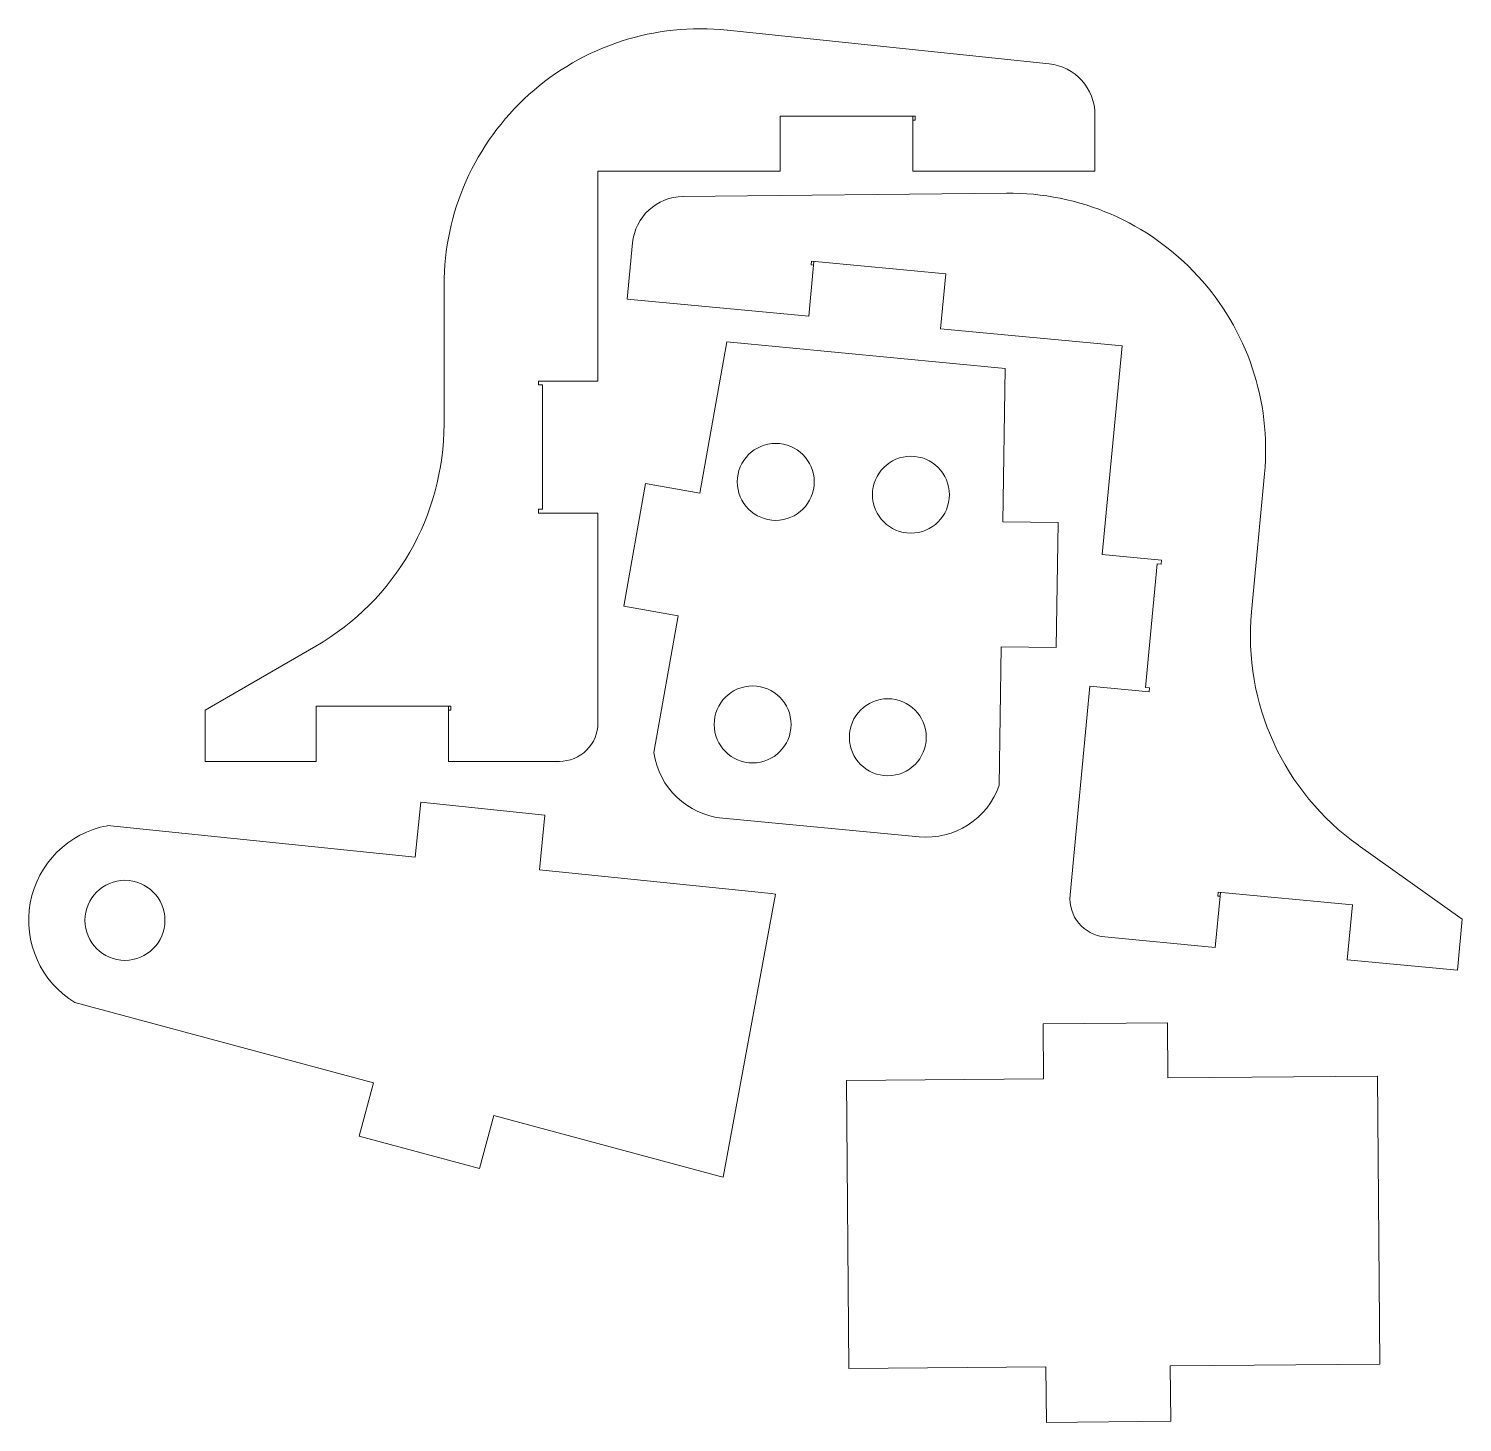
# Model space of a CAD drawing. Header units: millimetres. Extents: x 50 to 162, y 48 to 157.
import ezdxf

# ---------------------------------------------------------------- set-up
doc = ezdxf.new("R2010")
doc.units = ezdxf.units.MM

msp = doc.modelspace()

# ---------------------------------------------------------------- linework, layer by layer
at = {"color": 7, "linetype": 'Continuous', "lineweight": 15}
for p, q in [((129.86, 154.29), (104.78, 156.92)), ((108.9, 150.21), (119.41, 150.21)), ((108.9, 145.91), (108.9, 150.21)), ((119.23, 149.91), (119.23, 150.21)), ((119.23, 145.91), (119.23, 149.91)), ((119.23, 149.91), (119.41, 149.91)), ((119.41, 149.91), (119.41, 150.21)), ((133.44, 145.91), (133.44, 150.31)), ((94.69, 145.91), (108.9, 145.91)), ((94.69, 145.91), (94.69, 129.56)), ((119.23, 145.91), (133.44, 145.91)), ((101.32, 143.95), (126.55, 144.21)), ((96.97, 135.95), (97.38, 140.33)), ((111.35, 138.91), (111.32, 138.61)), ((111.32, 138.61), (111.49, 138.6)), ((111.35, 138.91), (121.81, 137.92)), ((111.49, 138.6), (111.52, 138.89)), ((111.12, 134.61), (111.49, 138.6)), ((121.4, 133.64), (121.81, 137.92)), ((82.69, 137.03), (82.69, 126.21)), ((96.97, 135.95), (111.12, 134.61)), ((121.4, 133.64), (135.55, 132.31)), ((104.73, 132.62), (102.64, 120.83)), ((104.73, 132.62), (126.43, 130.55)), ((134.01, 116.03), (135.55, 132.31)), ((126.26, 118.58), (126.43, 130.55)), ((94.69, 129.56), (90.05, 129.56)), ((90.05, 129.56), (90.05, 129.26)), ((90.37, 129.26), (90.05, 129.26)), ((90.37, 119.56), (90.37, 129.26)), ((146.66, 122.33), (145.65, 111.56)), ((96.7, 112), (98.4, 121.58)), ((98.4, 121.58), (102.64, 120.83)), ((90.05, 119.56), (90.37, 119.56)), ((90.05, 119.56), (90.05, 119.26)), ((90.05, 119.26), (94.69, 119.26)), ((94.69, 119.26), (94.69, 102.91)), ((130.56, 118.52), (126.26, 118.58)), ((130.56, 118.52), (130.42, 108.79)), ((134.01, 116.03), (138.63, 115.59)), ((138.28, 115.32), (137.37, 105.67)), ((138.28, 115.32), (138.6, 115.29)), ((138.63, 115.59), (138.6, 115.29)), ((100.94, 111.25), (96.7, 112)), ((100.94, 111.25), (99.05, 100.6)), ((72.69, 108.89), (64.07, 103.91)), ((125.97, 98.04), (126.12, 108.85)), ((126.12, 108.85), (130.42, 108.79)), ((131.51, 89.5), (133.05, 105.77)), ((137.66, 105.34), (133.05, 105.77)), ((137.69, 105.64), (137.37, 105.67)), ((137.69, 105.64), (137.66, 105.34)), ((72.71, 104.21), (83.22, 104.21)), ((72.71, 99.91), (72.71, 104.21)), ((83.04, 103.91), (83.04, 104.21)), ((83.22, 103.91), (83.22, 104.21)), ((64.07, 99.91), (64.07, 103.91)), ((83.04, 99.91), (83.04, 103.91)), ((83.04, 103.91), (83.22, 103.91)), ((64.07, 99.91), (72.71, 99.91)), ((83.04, 99.91), (91.68, 99.91)), ((80.87, 96.72), (80.44, 92.44)), ((80.87, 96.72), (90.55, 95.73)), ((90.12, 91.45), (90.55, 95.73)), ((119.73, 94.02), (104.42, 95.48)), ((80.44, 92.44), (56.45, 94.9)), ((153.97, 93.37), (162.08, 87.61)), ((108.2, 89.6), (90.12, 91.45)), ((108.52, 89.57), (104.45, 67.5)), ((108.2, 89.6), (108.52, 89.57)), ((143.05, 89.71), (143.02, 89.41)), ((143.05, 89.71), (153.51, 88.72)), ((143.2, 89.4), (143.22, 89.69)), ((142.82, 85.41), (143.2, 89.4)), ((143.02, 89.41), (143.2, 89.4)), ((153.11, 84.44), (153.51, 88.72)), ((162.08, 87.61), (161.71, 83.63)), ((134.22, 86.23), (142.82, 85.41)), ((153.11, 84.44), (161.71, 83.63)), ((53.91, 81.11), (77.19, 74.84)), ((129.39, 79.46), (139.09, 79.54)), ((129.39, 79.46), (129.42, 75.15)), ((139.12, 75.23), (139.09, 79.54)), ((129.42, 75.15), (114.07, 75.02)), ((114.07, 75.02), (114.26, 52.57)), ((155.47, 75.36), (139.12, 75.23)), ((155.66, 52.92), (155.47, 75.36)), ((76.07, 70.69), (77.19, 74.84)), ((86.58, 72.31), (85.46, 68.16)), ((86.58, 72.31), (104.13, 67.58)), ((85.46, 68.16), (76.07, 70.69)), ((104.45, 67.5), (104.13, 67.58)), ((114.26, 52.57), (129.61, 52.7)), ((129.65, 48.38), (129.61, 52.7)), ((139.31, 52.78), (155.66, 52.92)), ((139.31, 52.78), (139.35, 48.47)), ((139.35, 48.47), (129.65, 48.38))]:
    msp.add_line(p, q, dxfattribs=at)
for centre, radius in [((108.55, 121.7), 3), ((119.09, 120.7), 3), ((106.75, 102.79), 3), ((117.29, 101.79), 3), ((57.81, 87.52), 3.12)]:
    msp.add_circle(centre, radius, dxfattribs=at)
for centre, radius, start, end in [((102.69, 137.03), 20, 84.0108, 180), ((129.44, 150.31), 4, 0, 84.0108), ((126.75, 124.21), 20, 354.6023, 90.5915), ((101.37, 139.95), 4, 90.5915, 174.6023), ((62.69, 126.21), 20, 300, 0), ((165.56, 109.68), 20, 174.6023, 234.6023), ((104.99, 101.45), 6, 188.1432, 264.5687), ((120.3, 100), 6, 264.5687, 340.9943), ((57.81, 87.52), 7.5, 100.4209, 238.6596)]:
    msp.add_arc(centre, radius, start, end, dxfattribs=at)
for centre, major_axis, start_param, end_param in [((91.68, 102.91), (-3.01, 0), 1.570796, 3.141593), ((134.5, 89.21), (-3, 0.28), 0, 1.570796)]:
    msp.add_ellipse(centre, major_axis=major_axis, ratio=0.99675, start_param=start_param, end_param=end_param, dxfattribs=at)

doc.saveas('drawing.dxf')
